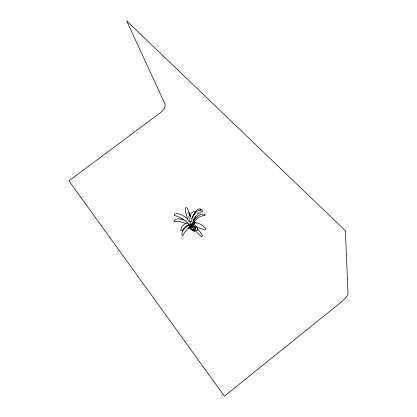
<?xml version="1.0" encoding="UTF-8"?>
<svg xmlns="http://www.w3.org/2000/svg" width="417" height="417" viewBox="0 0 417 417"><rect width="100%" height="100%" fill="white"/><g stroke="black" fill="none" stroke-linecap="round" stroke-linejoin="round"><path stroke-width="0.31" stroke-dasharray="2.08 1.56" d="M195.172 228.026L194.848 226.89L193.295 226.348L194.968 226.968L195.709 228.287M196 227.526L195.677 228.417M195.26 226.52L195 228.287L195.219 227.901M195.099 225.258L194.906 226.843L193.332 226.249M195.276 226.791L195 228.287M195.151 228.579L195.245 228.01M187.916 212.602L188.437 218.795M194.687 227.02L194.942 226.791M195.234 228.37L195.453 227.974L194.796 227.307M193.363 226.77L194.067 225.748M197.085 213.843L200.066 210.366M194.572 227.312L194.786 226.89L194.885 227.442M195.146 228.412L195.344 226.587M195.615 228.407L196.073 228.208M193.446 225.759L194.723 225.686M193.212 226.202L194.859 226.494M184.893 219.9L186.91 220.666M192.409 225.92L193.884 226.692M194.739 226.473L193.269 225.696L195.354 227.036M194.15 226.191L194.807 226.66M193.858 225.967L194.374 226.947M195.636 228.313L195.443 227.911L195.255 228.537L195.453 227.974L195.484 228.386"/><path stroke-width="0.63" d="M191.7 220.791C191.919 217.721 193.269 214.739 195.234 212.389L193.968 211.174L191.273 213.113C190.261 215.818 189.605 218.868 189.824 221.724M193.175 229.611L193.061 230.554L193.269 230.945L193.665 230.794M192.602 223.241L192.571 224.669M194.942 231.378L194.932 230.158M191.945 225.42L191.877 225.748L191.591 223.392M192.534 230.382L192.638 229.876M191.226 227.14L190.559 229.585L190.34 227.609L191.81 225.79L193.608 224.81L192.753 224.789M193.295 221.974L193.905 220.155C196.824 217.465 200.368 212.55 204.903 214.395L205.305 215.474C199.644 215.198 194.353 219.962 192.612 225.138M192.279 226.911L191.935 227.911L189.323 225.727L188.312 225.425L189.506 225.269M191.669 218.591C193.931 214.802 196.866 209.668 201.891 209.834L202.698 211.111C198.664 212.806 195.333 216.188 193.415 220.119M195.531 216.241L193.493 220.937L192.779 224.429M192.935 215.975C194.645 213.15 196.318 209.053 200.066 208.703L201.088 209.694L200.066 210.366M193.066 219.676L193.311 219.29L194.02 221.119L192.748 222.438L191.398 221.526L190.428 221.224L189.917 221.484L190.46 225.347L191.888 225.873M192.232 226.155L191.638 226.843L201.442 236.877L202.49 236.053L201.437 233.635L197.262 228.516M193.342 229.996L192.743 230.596L191.2 229.397L191.116 228.521M191.069 227.229L189.172 228.693L188.249 227.421M192.685 229.418L192.935 229.251M193.373 223.611L195.057 222.746C199.362 222.897 203.006 225.493 205.81 228.568L205.122 230.022L195.959 226.827M189.97 226.551L191.83 225.597M193.592 224.502L194.093 224.247L196.923 227.109L197.804 229.908L196.485 230.862L192.67 226.66L190.663 225.602L192.065 225.863M188.385 227.838L189.99 227.192L192.357 227.286M189.36 225.144C185.419 226.65 181.51 230.851 181.916 235.329L182.881 235.714C184.658 231.727 187.645 227.666 191.804 226.092L191.32 226.134M189.381 226.155L191.054 225.587L192.717 225.696M193.822 229.736L194.614 229.538L194.286 231.008L192.482 230.257L192.19 229.402M188.02 222.803C184.199 223.324 180.749 226.624 180.806 230.622L182.073 230.987C183.85 227.489 187.165 224.972 190.965 224.054L192.68 225.144L191.731 225.748L191.294 225.55M192.492 230.017L192.049 230.075L191.935 229.658M191.648 225.576L189.678 225.712L189.005 224.356M193.832 231.581L194.379 231.571M187.009 225.55L188.286 225.717M183.902 219.665C180.837 219.227 176.756 217.695 174.363 220.411L174.082 221.563L180.113 221.771L186.175 223.408M194.014 222.98L195.177 223.34M188.922 224.612L191.664 225.722M188.401 224.414L190.1 225.378M187.676 218.8C183.876 216.194 179.414 212.404 174.509 214.03L174.16 215.339C180.775 217.085 186.785 221.469 191.247 226.567M193.957 221.109L195.907 222.756M193.519 222.459L194.197 223.173M193.217 222.464L193.91 223.283M189.063 212.19L189.938 216.022M193.775 229.803L194.087 230.518M188.489 221.516L185.414 211.466L185.351 208.047L186.868 207.557L188.401 210.955L190.319 217.022M193.154 221.635L193.556 223.757M188.406 224.972L188.541 226.045M193.389 223.418L193.493 224.534M341.043 302.242L224.403 396.15L68.956 180.853L161.124 112.131A7.24 4.618 -44.6 0 0 164.804 103.609L126.632 20.85L345.401 230.731L348.044 293.453A9.455 2.45 -41.8 0 1 341.043 302.242"/></g></svg>
